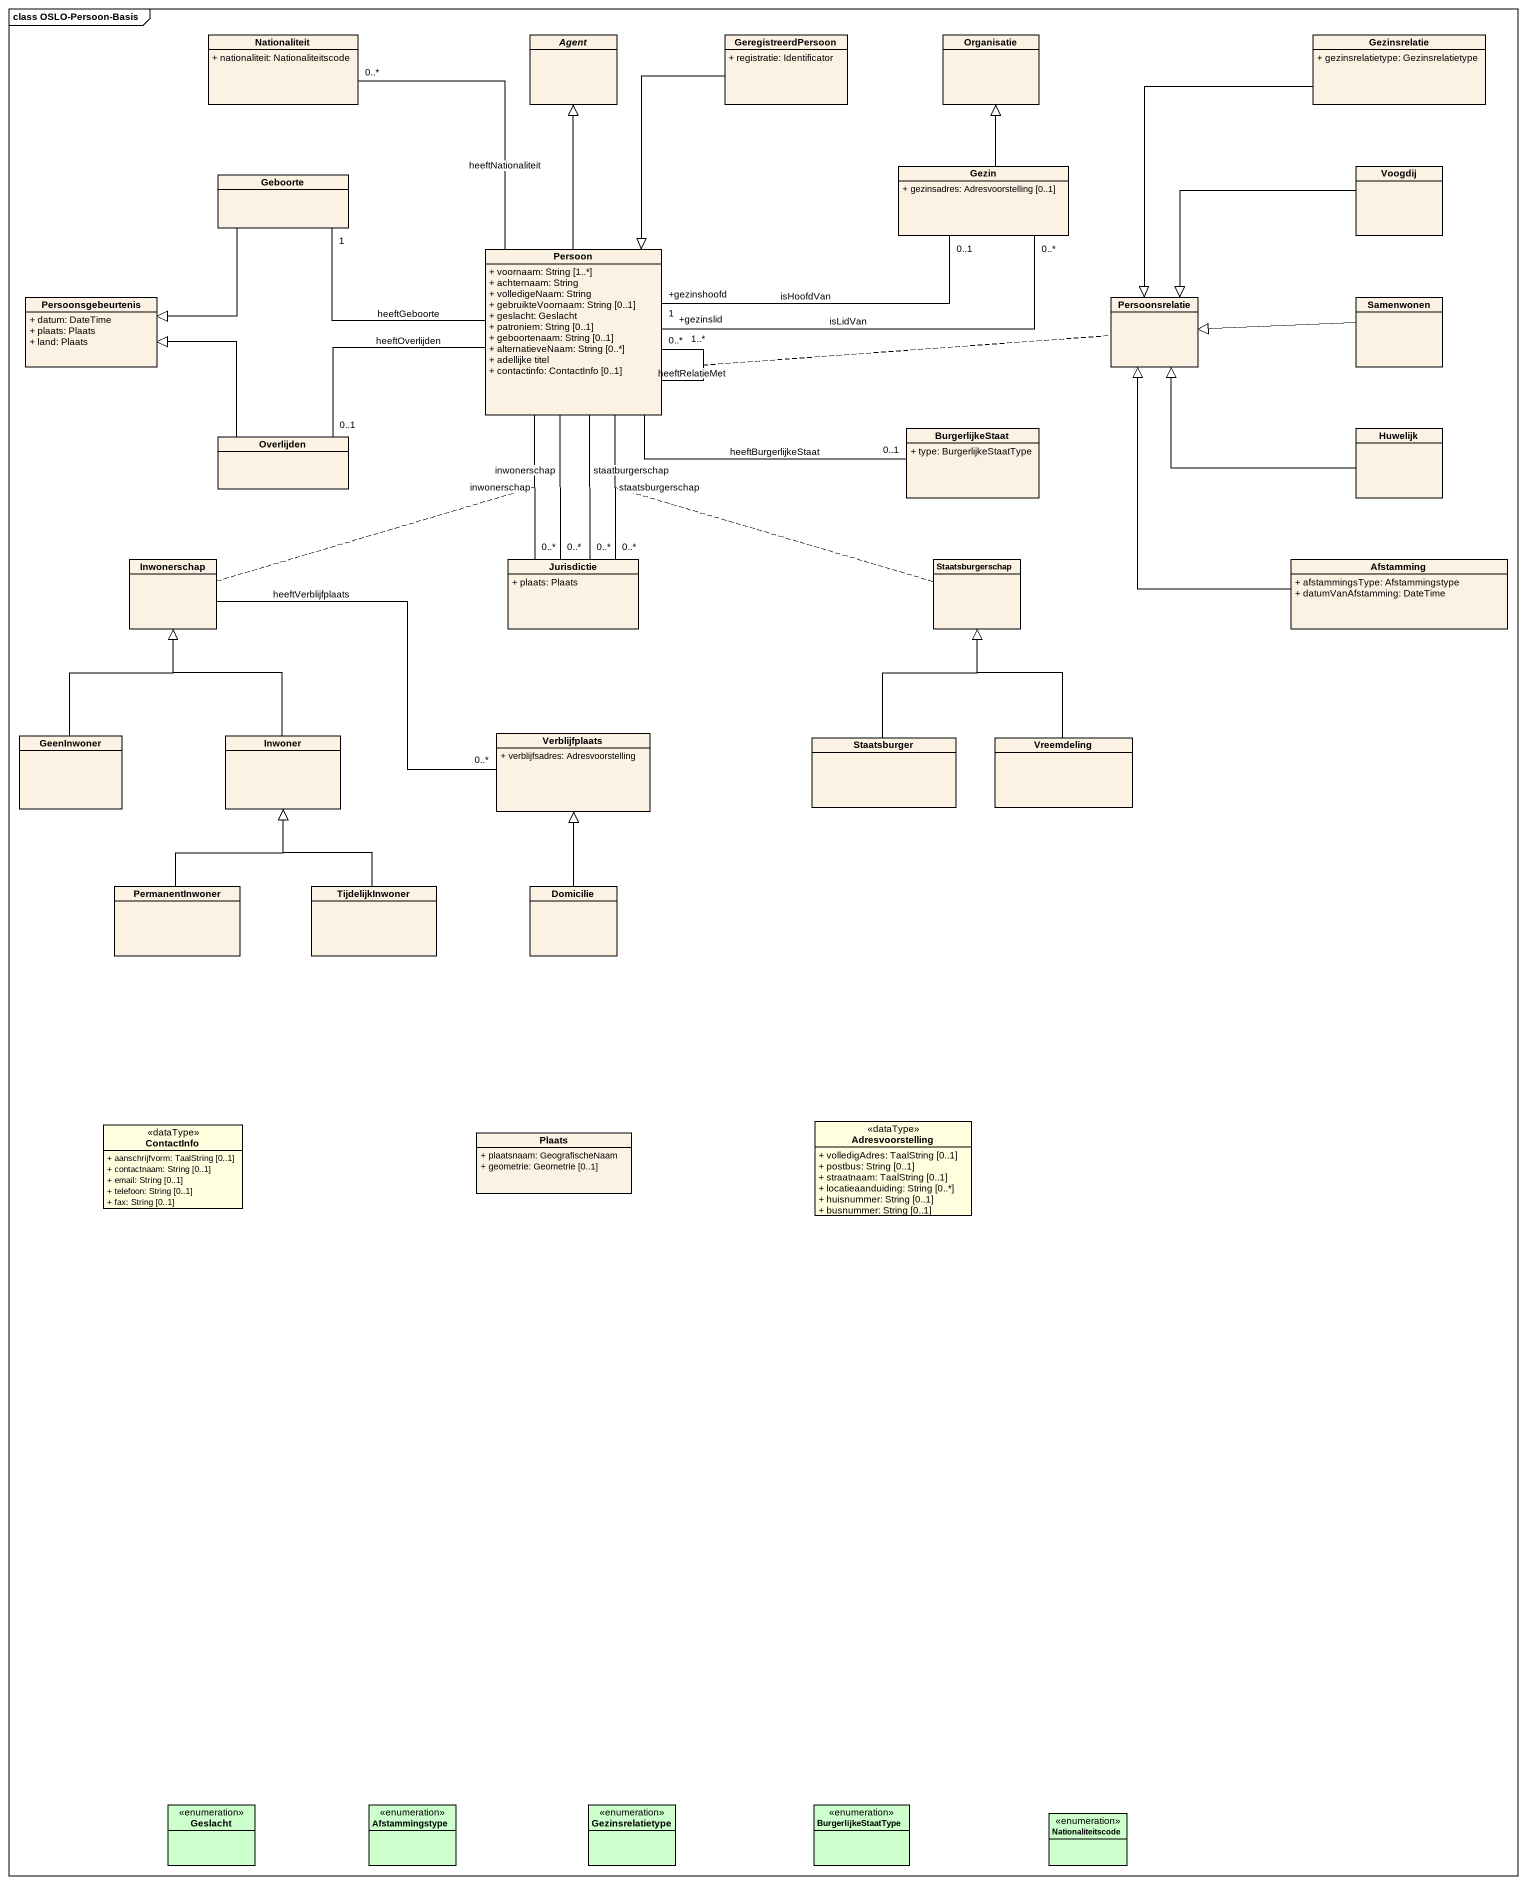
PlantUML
@startuml
mainframe class OSLO-Persoon-Basis
hide circle
hide empty members
skinparam classAttributeIconSize 0
class Nationaliteit {
  + nationaliteit: Nationaliteitscode
}
abstract class "Agent" as Agent_
class GeregistreerdPersoon {
  + registratie: Identificator
}
class Organisatie
class Gezinsrelatie {
  + gezinsrelatietype: Gezinsrelatietype
}
class Geboorte
class Gezin {
  + gezinsadres: Adresvoorstelling [0..1]
}
class Voogdij
class Persoon {
  + voornaam: String [1..*]
  + achternaam: String
  + volledigeNaam: String
  + gebruikteVoornaam: String [0..1]
  + geslacht: Geslacht
  + patroniem: String [0..1]
  + geboortenaam: String [0..1]
  + alternatieveNaam: String [0..*]
  + adellijke titel
  + contactinfo: ContactInfo [0..1]
}
class Persoonsgebeurtenis {
  + datum: DateTime
  + plaats: Plaats
  + land: Plaats
}
class Persoonsrelatie
class Samenwonen
class BurgerlijkeStaat {
  + type: BurgerlijkeStaatType
}
class Huwelijk
class Overlijden
class Inwonerschap
class Jurisdictie {
  + plaats: Plaats
}
class Staatsburgerschap
class Afstamming {
  + afstammingsType: Afstammingstype
  + datumVanAfstamming: DateTime
}
class GeenInwoner
class Inwoner
class Verblijfplaats {
  + verblijfsadres: Adresvoorstelling
}
class Staatsburger
class Vreemdeling
class PermanentInwoner
class TijdelijkInwoner
class Domicilie
class ContactInfo <<dataType>> #FFFFE0 {
  + aanschrijfvorm: TaalString [0..1]
  + contactnaam: String [0..1]
  + email: String [0..1]
  + telefoon: String [0..1]
  + fax: String [0..1]
}
class Plaats {
  + plaatsnaam: GeografischeNaam
  + geometrie: Geometrie [0..1]
}
class Adresvoorstelling <<dataType>> #FFFFE0 {
  + volledigAdres: TaalString [0..1]
  + postbus: String [0..1]
  + straatnaam: TaalString [0..1]
  + locatieaanduiding: String [0..*]
  + huisnummer: String [0..1]
  + busnummer: String [0..1]
}
enum Geslacht #CCFFCC
enum Afstammingstype #CCFFCC
enum Gezinsrelatietype #CCFFCC
enum BurgerlijkeStaatType #CCFFCC
enum Nationaliteitscode #CCFFCC
GeregistreerdPersoon --|> Persoon
Gezinsrelatie --|> Persoonsrelatie
Geboorte --|> Persoonsgebeurtenis
Gezin -up-|> Organisatie
Voogdij -left-|> Persoonsrelatie
Persoon -up- "0..*" Nationaliteit : heeftNationaliteit
Persoon -up-|> Agent_
Persoon -left- "1" Geboorte : heeftGeboorte
Persoon "+gezinshoofd\n1" -right- "0..1" Gezin : isHoofdVan
Persoon "+gezinslid\n1..*" -right- "0..*" Gezin : isLidVan
Persoon -- "0..*" Persoon : heeftRelatieMet
(Persoon, Persoon) .. Persoonsrelatie
Persoon -right- "0..1" BurgerlijkeStaat : heeftBurgerlijkeStaat
Persoon -left- "0..1" Overlijden : heeftOverlijden
Persoon -- "0..*" Jurisdictie : staatsburgerschap
(Persoon, Jurisdictie) .. Staatsburgerschap
Persoon -- "0..*" Jurisdictie : staatburgerschap
Persoon -- "0..*" Jurisdictie : inwonerschap
(Persoon, Jurisdictie) .. Inwonerschap
Persoon -- "0..*" Jurisdictie : inwonerschap
Samenwonen -left-|> Persoonsrelatie
Huwelijk -left-|> Persoonsrelatie
Overlijden -up-|> Persoonsgebeurtenis
Inwonerschap -right- "0..*" Verblijfplaats : heeftVerblijfplaats
Afstamming -up-|> Persoonsrelatie
GeenInwoner -up-|> Inwonerschap
Inwoner -up-|> Inwonerschap
Staatsburger -up-|> Staatsburgerschap
Vreemdeling -up-|> Staatsburgerschap
PermanentInwoner -up-|> Inwoner
TijdelijkInwoner -up-|> Inwoner
Domicilie -up-|> Verblijfplaats
@enduml
